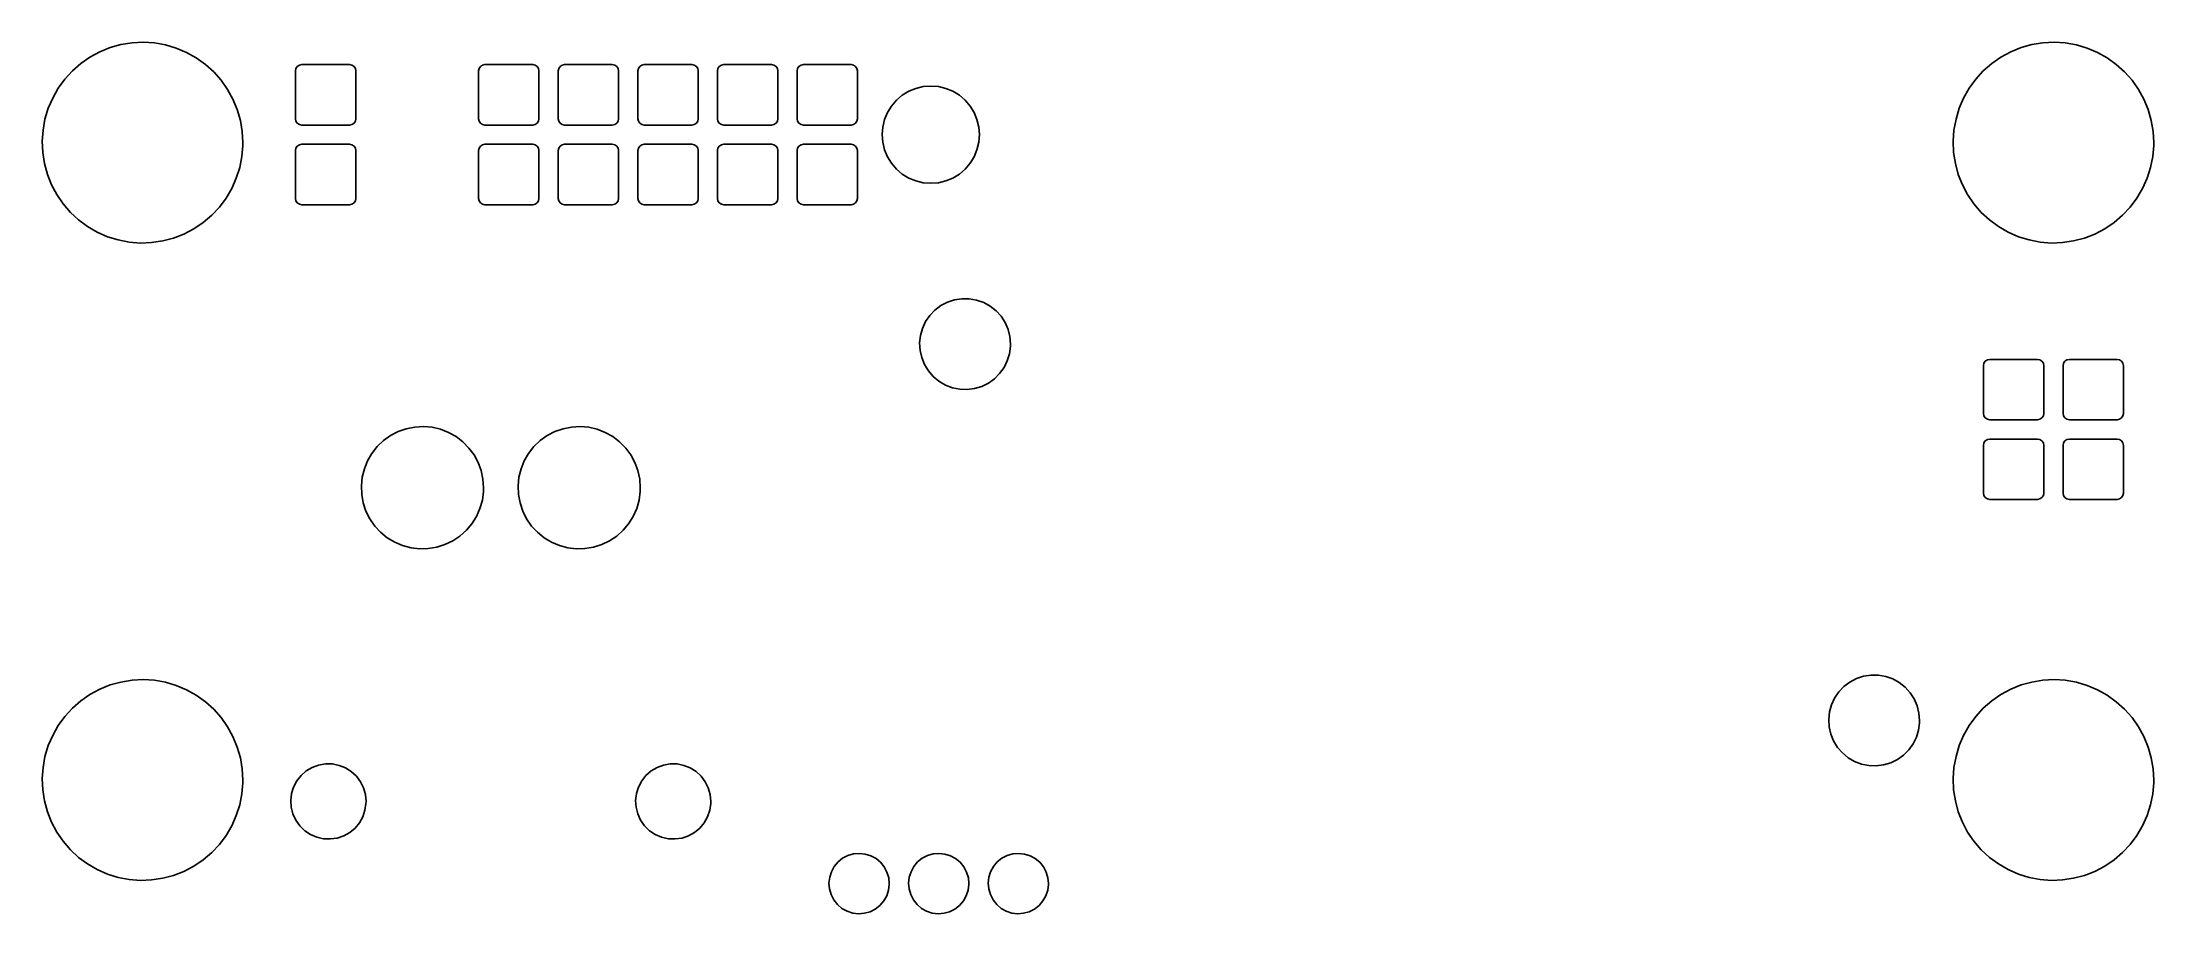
# Model space of a CAD drawing. Extents: x -0.13 to 2.53, y -0.97 to 0.13.
import ezdxf

# ---------------------------------------------------------------- set-up
doc = ezdxf.new("R2010")
doc.units = 0
doc.header["$MEASUREMENT"] = 0
doc.layers.add('BLACK', color=7, linetype='CONTINUOUS')

msp = doc.modelspace()

# ---------------------------------------------------------------- linework, layer by layer
at = {"layer": 'BLACK', "linetype": 'CONTINUOUS'}
for p, q in [((-0.0776, 0.0993), (-0.066, 0.1073)), ((-0.066, 0.1073), (-0.0536, 0.114)), ((-0.0536, 0.114), (-0.0406, 0.1193)), ((-0.0406, 0.1193), (-0.0271, 0.123)), ((-0.0271, 0.123), (-0.0132, 0.1253)), ((-0.0132, 0.1253), (0.0009, 0.126)), ((0.0009, 0.126), (0.0149, 0.1251)), ((0.0149, 0.1251), (0.0288, 0.1227)), ((0.0288, 0.1227), (0.0423, 0.1187)), ((0.0423, 0.1187), (0.0552, 0.1132)), ((0.0552, 0.1132), (0.0675, 0.1064)), ((0.0675, 0.1064), (0.0789, 0.0982)), ((2.3224, 0.0993), (2.334, 0.1073)), ((2.334, 0.1073), (2.3464, 0.114)), ((2.3464, 0.114), (2.3594, 0.1193)), ((2.3594, 0.1193), (2.3729, 0.123)), ((2.3729, 0.123), (2.3868, 0.1253)), ((2.3868, 0.1253), (2.4009, 0.126)), ((2.4009, 0.126), (2.4149, 0.1251)), ((2.4149, 0.1251), (2.4288, 0.1227)), ((2.4288, 0.1227), (2.4423, 0.1187)), ((2.4423, 0.1187), (2.4552, 0.1132)), ((2.4552, 0.1132), (2.4675, 0.1064)), ((2.4675, 0.1064), (2.4789, 0.0982)), ((-0.1059, 0.0682), (-0.0976, 0.0796)), ((-0.0976, 0.0796), (-0.0881, 0.09)), ((-0.0881, 0.09), (-0.0776, 0.0993)), ((0.0789, 0.0982), (0.0894, 0.0888)), ((0.0894, 0.0888), (0.0987, 0.0783)), ((0.1921, 0.09), (0.1927, 0.093)), ((0.1921, 0.03), (0.1921, 0.09)), ((0.1927, 0.093), (0.1944, 0.0956)), ((0.1944, 0.0956), (0.197, 0.0973)), ((0.197, 0.0973), (0.2, 0.0979)), ((0.2, 0.0979), (0.26, 0.0979)), ((0.26, 0.0979), (0.263, 0.0973)), ((0.263, 0.0973), (0.2656, 0.0956)), ((0.2656, 0.0956), (0.2673, 0.093)), ((0.2673, 0.093), (0.2679, 0.09)), ((0.2679, 0.09), (0.2679, 0.03)), ((0.4221, 0.09), (0.4227, 0.093)), ((0.4221, 0.03), (0.4221, 0.09)), ((0.4227, 0.093), (0.4244, 0.0956)), ((0.4244, 0.0956), (0.427, 0.0973)), ((0.427, 0.0973), (0.43, 0.0979)), ((0.43, 0.0979), (0.49, 0.0979)), ((0.49, 0.0979), (0.493, 0.0973)), ((0.493, 0.0973), (0.4956, 0.0956)), ((0.4956, 0.0956), (0.4973, 0.093)), ((0.4973, 0.093), (0.4979, 0.09)), ((0.4979, 0.09), (0.4979, 0.03)), ((0.5221, 0.09), (0.5227, 0.093)), ((0.5221, 0.03), (0.5221, 0.09)), ((0.5227, 0.093), (0.5244, 0.0956)), ((0.5244, 0.0956), (0.527, 0.0973)), ((0.527, 0.0973), (0.53, 0.0979)), ((0.53, 0.0979), (0.59, 0.0979)), ((0.59, 0.0979), (0.593, 0.0973)), ((0.593, 0.0973), (0.5956, 0.0956)), ((0.5956, 0.0956), (0.5973, 0.093)), ((0.5973, 0.093), (0.5979, 0.09)), ((0.5979, 0.09), (0.5979, 0.03)), ((0.6221, 0.09), (0.6227, 0.093)), ((0.6221, 0.03), (0.6221, 0.09)), ((0.6227, 0.093), (0.6244, 0.0956)), ((0.6244, 0.0956), (0.627, 0.0973)), ((0.627, 0.0973), (0.63, 0.0979)), ((0.63, 0.0979), (0.69, 0.0979)), ((0.69, 0.0979), (0.693, 0.0973)), ((0.693, 0.0973), (0.6956, 0.0956)), ((0.6956, 0.0956), (0.6973, 0.093)), ((0.6973, 0.093), (0.6979, 0.09)), ((0.6979, 0.09), (0.6979, 0.03)), ((0.7221, 0.09), (0.7227, 0.093)), ((0.7221, 0.03), (0.7221, 0.09)), ((0.7227, 0.093), (0.7244, 0.0956)), ((0.7244, 0.0956), (0.727, 0.0973)), ((0.727, 0.0973), (0.73, 0.0979)), ((0.73, 0.0979), (0.79, 0.0979)), ((0.79, 0.0979), (0.793, 0.0973)), ((0.793, 0.0973), (0.7956, 0.0956)), ((0.7956, 0.0956), (0.7973, 0.093)), ((0.7973, 0.093), (0.7979, 0.09)), ((0.7979, 0.09), (0.7979, 0.03)), ((0.8221, 0.09), (0.8227, 0.093)), ((0.8221, 0.03), (0.8221, 0.09)), ((0.8227, 0.093), (0.8244, 0.0956)), ((0.8244, 0.0956), (0.827, 0.0973)), ((0.827, 0.0973), (0.83, 0.0979)), ((0.83, 0.0979), (0.89, 0.0979)), ((0.89, 0.0979), (0.893, 0.0973)), ((0.893, 0.0973), (0.8956, 0.0956)), ((0.8956, 0.0956), (0.8973, 0.093)), ((0.8973, 0.093), (0.8979, 0.09)), ((0.8979, 0.09), (0.8979, 0.03)), ((2.2941, 0.0682), (2.3024, 0.0796)), ((2.3024, 0.0796), (2.3119, 0.09)), ((2.3119, 0.09), (2.3224, 0.0993)), ((2.4789, 0.0982), (2.4894, 0.0888)), ((2.4894, 0.0888), (2.4987, 0.0783)), ((-0.1184, 0.0431), (-0.1128, 0.056)), ((-0.1128, 0.056), (-0.1059, 0.0682)), ((0.0987, 0.0783), (0.1068, 0.0668)), ((0.1068, 0.0668), (0.1136, 0.0544)), ((0.1136, 0.0544), (0.119, 0.0414)), ((0.9406, 0.0459), (0.9468, 0.0532)), ((0.9468, 0.0532), (0.9541, 0.0594)), ((0.9541, 0.0594), (0.9623, 0.0644)), ((0.9623, 0.0644), (0.9711, 0.068)), ((0.9711, 0.068), (0.9805, 0.0703)), ((0.9805, 0.0703), (0.99, 0.071)), ((0.99, 0.071), (0.9995, 0.0703)), ((0.9995, 0.0703), (1.0089, 0.068)), ((1.0089, 0.068), (1.0177, 0.0644)), ((1.0177, 0.0644), (1.0259, 0.0594)), ((1.0259, 0.0594), (1.0332, 0.0532)), ((1.0332, 0.0532), (1.0394, 0.0459)), ((2.2816, 0.0431), (2.2872, 0.056)), ((2.2872, 0.056), (2.2941, 0.0682)), ((2.4987, 0.0783), (2.5068, 0.0668)), ((2.5068, 0.0668), (2.5136, 0.0544)), ((2.5136, 0.0544), (2.519, 0.0414)), ((-0.125, 0.0158), (-0.1225, 0.0296)), ((-0.1225, 0.0296), (-0.1184, 0.0431)), ((0.119, 0.0414), (0.1229, 0.0279)), ((0.1229, 0.0279), (0.1252, 0.014)), ((0.1927, 0.027), (0.1921, 0.03)), ((0.1944, 0.0244), (0.1927, 0.027)), ((0.2673, 0.027), (0.2656, 0.0244)), ((0.2679, 0.03), (0.2673, 0.027)), ((0.4227, 0.027), (0.4221, 0.03)), ((0.4244, 0.0244), (0.4227, 0.027)), ((0.4973, 0.027), (0.4956, 0.0244)), ((0.4979, 0.03), (0.4973, 0.027)), ((0.5227, 0.027), (0.5221, 0.03)), ((0.5244, 0.0244), (0.5227, 0.027)), ((0.5973, 0.027), (0.5956, 0.0244)), ((0.5979, 0.03), (0.5973, 0.027)), ((0.6227, 0.027), (0.6221, 0.03)), ((0.6244, 0.0244), (0.6227, 0.027)), ((0.6973, 0.027), (0.6956, 0.0244)), ((0.6979, 0.03), (0.6973, 0.027)), ((0.7227, 0.027), (0.7221, 0.03)), ((0.7244, 0.0244), (0.7227, 0.027)), ((0.7973, 0.027), (0.7956, 0.0244)), ((0.7979, 0.03), (0.7973, 0.027)), ((0.8227, 0.027), (0.8221, 0.03)), ((0.8244, 0.0244), (0.8227, 0.027)), ((0.8973, 0.027), (0.8956, 0.0244)), ((0.8979, 0.03), (0.8973, 0.027)), ((0.9297, 0.0195), (0.932, 0.0289)), ((0.932, 0.0289), (0.9356, 0.0377)), ((0.9356, 0.0377), (0.9406, 0.0459)), ((1.0394, 0.0459), (1.0444, 0.0377)), ((1.0444, 0.0377), (1.048, 0.0289)), ((1.048, 0.0289), (1.0503, 0.0195)), ((2.275, 0.0158), (2.2776, 0.0296)), ((2.2776, 0.0296), (2.2816, 0.0431)), ((2.519, 0.0414), (2.5229, 0.0279)), ((2.5229, 0.0279), (2.5252, 0.014)), ((-0.126, 0.0018), (-0.125, 0.0158)), ((-0.1254, -0.0123), (-0.126, 0.0018)), ((0.1252, 0.014), (0.126, 0)), ((0.126, 0), (0.1259, -0.0035)), ((0.197, 0.0227), (0.1944, 0.0244)), ((0.2, 0.0221), (0.197, 0.0227)), ((0.26, 0.0221), (0.2, 0.0221)), ((0.263, 0.0227), (0.26, 0.0221)), ((0.2656, 0.0244), (0.263, 0.0227)), ((0.427, 0.0227), (0.4244, 0.0244)), ((0.43, 0.0221), (0.427, 0.0227)), ((0.49, 0.0221), (0.43, 0.0221)), ((0.493, 0.0227), (0.49, 0.0221)), ((0.4956, 0.0244), (0.493, 0.0227)), ((0.527, 0.0227), (0.5244, 0.0244)), ((0.53, 0.0221), (0.527, 0.0227)), ((0.59, 0.0221), (0.53, 0.0221)), ((0.593, 0.0227), (0.59, 0.0221)), ((0.5956, 0.0244), (0.593, 0.0227)), ((0.627, 0.0227), (0.6244, 0.0244)), ((0.63, 0.0221), (0.627, 0.0227)), ((0.69, 0.0221), (0.63, 0.0221)), ((0.693, 0.0227), (0.69, 0.0221)), ((0.6956, 0.0244), (0.693, 0.0227)), ((0.727, 0.0227), (0.7244, 0.0244)), ((0.73, 0.0221), (0.727, 0.0227)), ((0.79, 0.0221), (0.73, 0.0221)), ((0.793, 0.0227), (0.79, 0.0221)), ((0.7956, 0.0244), (0.793, 0.0227)), ((0.827, 0.0227), (0.8244, 0.0244)), ((0.83, 0.0221), (0.827, 0.0227)), ((0.89, 0.0221), (0.83, 0.0221)), ((0.893, 0.0227), (0.89, 0.0221)), ((0.8956, 0.0244), (0.893, 0.0227)), ((0.929, 0.01), (0.9297, 0.0195)), ((0.9297, 0.0005), (0.929, 0.01)), ((0.932, -0.0089), (0.9297, 0.0005)), ((1.0503, 0.0005), (1.048, -0.0089)), ((1.0503, 0.0195), (1.051, 0.01)), ((1.051, 0.01), (1.0503, 0.0005)), ((2.274, 0.0018), (2.275, 0.0158)), ((2.2746, -0.0123), (2.274, 0.0018)), ((2.5252, 0.014), (2.526, 0)), ((2.526, 0), (2.5259, -0.0035)), ((-0.1232, -0.0262), (-0.1254, -0.0123)), ((-0.1195, -0.0398), (-0.1232, -0.0262)), ((0.1248, -0.0175), (0.122, -0.0313)), ((0.1259, -0.0035), (0.1248, -0.0175)), ((0.1921, -0.01), (0.1927, -0.007)), ((0.1921, -0.07), (0.1921, -0.01)), ((0.1927, -0.007), (0.1944, -0.0044)), ((0.1944, -0.0044), (0.197, -0.0027)), ((0.197, -0.0027), (0.2, -0.0021)), ((0.2, -0.0021), (0.26, -0.0021)), ((0.26, -0.0021), (0.263, -0.0027)), ((0.263, -0.0027), (0.2656, -0.0044)), ((0.2656, -0.0044), (0.2673, -0.007)), ((0.2673, -0.007), (0.2679, -0.01)), ((0.2679, -0.01), (0.2679, -0.07)), ((0.4221, -0.01), (0.4227, -0.007)), ((0.4221, -0.07), (0.4221, -0.01)), ((0.4227, -0.007), (0.4244, -0.0044)), ((0.4244, -0.0044), (0.427, -0.0027)), ((0.427, -0.0027), (0.43, -0.0021)), ((0.43, -0.0021), (0.49, -0.0021)), ((0.49, -0.0021), (0.493, -0.0027)), ((0.493, -0.0027), (0.4956, -0.0044)), ((0.4956, -0.0044), (0.4973, -0.007)), ((0.4973, -0.007), (0.4979, -0.01)), ((0.4979, -0.01), (0.4979, -0.07)), ((0.5221, -0.01), (0.5227, -0.007)), ((0.5221, -0.07), (0.5221, -0.01)), ((0.5227, -0.007), (0.5244, -0.0044)), ((0.5244, -0.0044), (0.527, -0.0027)), ((0.527, -0.0027), (0.53, -0.0021)), ((0.53, -0.0021), (0.59, -0.0021)), ((0.59, -0.0021), (0.593, -0.0027)), ((0.593, -0.0027), (0.5956, -0.0044)), ((0.5956, -0.0044), (0.5973, -0.007)), ((0.5973, -0.007), (0.5979, -0.01)), ((0.5979, -0.01), (0.5979, -0.07)), ((0.6221, -0.01), (0.6227, -0.007)), ((0.6221, -0.07), (0.6221, -0.01)), ((0.6227, -0.007), (0.6244, -0.0044)), ((0.6244, -0.0044), (0.627, -0.0027)), ((0.627, -0.0027), (0.63, -0.0021)), ((0.63, -0.0021), (0.69, -0.0021)), ((0.69, -0.0021), (0.693, -0.0027)), ((0.693, -0.0027), (0.6956, -0.0044)), ((0.6956, -0.0044), (0.6973, -0.007)), ((0.6973, -0.007), (0.6979, -0.01)), ((0.6979, -0.01), (0.6979, -0.07)), ((0.7221, -0.01), (0.7227, -0.007)), ((0.7221, -0.07), (0.7221, -0.01)), ((0.7227, -0.007), (0.7244, -0.0044)), ((0.7244, -0.0044), (0.727, -0.0027)), ((0.727, -0.0027), (0.73, -0.0021)), ((0.73, -0.0021), (0.79, -0.0021)), ((0.79, -0.0021), (0.793, -0.0027)), ((0.793, -0.0027), (0.7956, -0.0044)), ((0.7956, -0.0044), (0.7973, -0.007)), ((0.7973, -0.007), (0.7979, -0.01)), ((0.7979, -0.01), (0.7979, -0.07)), ((0.8221, -0.01), (0.8227, -0.007)), ((0.8221, -0.07), (0.8221, -0.01)), ((0.8227, -0.007), (0.8244, -0.0044)), ((0.8244, -0.0044), (0.827, -0.0027)), ((0.827, -0.0027), (0.83, -0.0021)), ((0.83, -0.0021), (0.89, -0.0021)), ((0.89, -0.0021), (0.893, -0.0027)), ((0.893, -0.0027), (0.8956, -0.0044)), ((0.8956, -0.0044), (0.8973, -0.007)), ((0.8973, -0.007), (0.8979, -0.01)), ((0.8979, -0.01), (0.8979, -0.07)), ((0.9356, -0.0177), (0.932, -0.0089)), ((0.9406, -0.0259), (0.9356, -0.0177)), ((0.9468, -0.0332), (0.9406, -0.0259)), ((1.0394, -0.0259), (1.0332, -0.0332)), ((1.0444, -0.0177), (1.0394, -0.0259)), ((1.048, -0.0089), (1.0444, -0.0177)), ((2.2768, -0.0262), (2.2746, -0.0123)), ((2.2805, -0.0398), (2.2768, -0.0262)), ((2.5248, -0.0175), (2.522, -0.0313)), ((2.5259, -0.0035), (2.5248, -0.0175)), ((-0.1144, -0.0528), (-0.1195, -0.0398)), ((-0.1078, -0.0653), (-0.1144, -0.0528)), ((0.1178, -0.0447), (0.1121, -0.0576)), ((0.122, -0.0313), (0.1178, -0.0447)), ((0.9541, -0.0394), (0.9468, -0.0332)), ((0.9623, -0.0444), (0.9541, -0.0394)), ((0.9711, -0.048), (0.9623, -0.0444)), ((0.9805, -0.0503), (0.9711, -0.048)), ((0.99, -0.051), (0.9805, -0.0503)), ((0.9995, -0.0503), (0.99, -0.051)), ((1.0089, -0.048), (0.9995, -0.0503)), ((1.0177, -0.0444), (1.0089, -0.048)), ((1.0259, -0.0394), (1.0177, -0.0444)), ((1.0332, -0.0332), (1.0259, -0.0394)), ((2.2856, -0.0528), (2.2805, -0.0398)), ((2.2922, -0.0653), (2.2856, -0.0528)), ((2.5178, -0.0447), (2.512, -0.0576)), ((2.522, -0.0313), (2.5178, -0.0447)), ((-0.0998, -0.0769), (-0.1078, -0.0653)), ((-0.0906, -0.0875), (-0.0998, -0.0769)), ((0.1049, -0.0697), (0.0965, -0.081)), ((0.1121, -0.0576), (0.1049, -0.0697)), ((0.1927, -0.073), (0.1921, -0.07)), ((0.1944, -0.0756), (0.1927, -0.073)), ((0.197, -0.0773), (0.1944, -0.0756)), ((0.2, -0.0779), (0.197, -0.0773)), ((0.26, -0.0779), (0.2, -0.0779)), ((0.263, -0.0773), (0.26, -0.0779)), ((0.2656, -0.0756), (0.263, -0.0773)), ((0.2673, -0.073), (0.2656, -0.0756)), ((0.2679, -0.07), (0.2673, -0.073)), ((0.4227, -0.073), (0.4221, -0.07)), ((0.4244, -0.0756), (0.4227, -0.073)), ((0.427, -0.0773), (0.4244, -0.0756)), ((0.43, -0.0779), (0.427, -0.0773)), ((0.49, -0.0779), (0.43, -0.0779)), ((0.493, -0.0773), (0.49, -0.0779)), ((0.4956, -0.0756), (0.493, -0.0773)), ((0.4973, -0.073), (0.4956, -0.0756)), ((0.4979, -0.07), (0.4973, -0.073)), ((0.5227, -0.073), (0.5221, -0.07)), ((0.5244, -0.0756), (0.5227, -0.073)), ((0.527, -0.0773), (0.5244, -0.0756)), ((0.53, -0.0779), (0.527, -0.0773)), ((0.59, -0.0779), (0.53, -0.0779)), ((0.593, -0.0773), (0.59, -0.0779)), ((0.5956, -0.0756), (0.593, -0.0773)), ((0.5973, -0.073), (0.5956, -0.0756)), ((0.5979, -0.07), (0.5973, -0.073)), ((0.6227, -0.073), (0.6221, -0.07)), ((0.6244, -0.0756), (0.6227, -0.073)), ((0.627, -0.0773), (0.6244, -0.0756)), ((0.63, -0.0779), (0.627, -0.0773)), ((0.69, -0.0779), (0.63, -0.0779)), ((0.693, -0.0773), (0.69, -0.0779)), ((0.6956, -0.0756), (0.693, -0.0773)), ((0.6973, -0.073), (0.6956, -0.0756)), ((0.6979, -0.07), (0.6973, -0.073)), ((0.7227, -0.073), (0.7221, -0.07)), ((0.7244, -0.0756), (0.7227, -0.073)), ((0.727, -0.0773), (0.7244, -0.0756)), ((0.73, -0.0779), (0.727, -0.0773)), ((0.79, -0.0779), (0.73, -0.0779)), ((0.793, -0.0773), (0.79, -0.0779)), ((0.7956, -0.0756), (0.793, -0.0773)), ((0.7973, -0.073), (0.7956, -0.0756)), ((0.7979, -0.07), (0.7973, -0.073)), ((0.8227, -0.073), (0.8221, -0.07)), ((0.8244, -0.0756), (0.8227, -0.073)), ((0.827, -0.0773), (0.8244, -0.0756)), ((0.83, -0.0779), (0.827, -0.0773)), ((0.89, -0.0779), (0.83, -0.0779)), ((0.893, -0.0773), (0.89, -0.0779)), ((0.8956, -0.0756), (0.893, -0.0773)), ((0.8973, -0.073), (0.8956, -0.0756)), ((0.8979, -0.07), (0.8973, -0.073)), ((2.3002, -0.0769), (2.2922, -0.0653)), ((2.3094, -0.0875), (2.3002, -0.0769)), ((2.5049, -0.0697), (2.4965, -0.081)), ((2.512, -0.0576), (2.5049, -0.0697)), ((-0.0803, -0.0971), (-0.0906, -0.0875)), ((-0.069, -0.1054), (-0.0803, -0.0971)), ((-0.0568, -0.1125), (-0.069, -0.1054)), ((0.0762, -0.1003), (0.0645, -0.1082)), ((0.0869, -0.0912), (0.0762, -0.1003)), ((0.0965, -0.081), (0.0869, -0.0912)), ((2.3197, -0.0971), (2.3094, -0.0875)), ((2.331, -0.1054), (2.3197, -0.0971)), ((2.3432, -0.1125), (2.331, -0.1054)), ((2.4762, -0.1003), (2.4645, -0.1082)), ((2.4869, -0.0912), (2.4762, -0.1003)), ((2.4965, -0.081), (2.4869, -0.0912)), ((-0.0439, -0.1181), (-0.0568, -0.1125)), ((-0.0305, -0.1222), (-0.0439, -0.1181)), ((-0.0167, -0.1249), (-0.0305, -0.1222)), ((-0.0026, -0.126), (-0.0167, -0.1249)), ((0.0114, -0.1255), (-0.0026, -0.126)), ((0.0253, -0.1234), (0.0114, -0.1255)), ((0.0389, -0.1198), (0.0253, -0.1234)), ((0.052, -0.1147), (0.0389, -0.1198)), ((0.0645, -0.1082), (0.052, -0.1147)), ((2.3561, -0.1181), (2.3432, -0.1125)), ((2.3695, -0.1222), (2.3561, -0.1181)), ((2.3833, -0.1249), (2.3695, -0.1222)), ((2.3974, -0.126), (2.3833, -0.1249)), ((2.4114, -0.1255), (2.3974, -0.126)), ((2.4253, -0.1234), (2.4114, -0.1255)), ((2.4389, -0.1198), (2.4253, -0.1234)), ((2.452, -0.1147), (2.4389, -0.1198)), ((2.4645, -0.1082), (2.452, -0.1147)), ((0.9887, -0.2169), (0.9952, -0.2101)), ((0.9952, -0.2101), (1.0027, -0.2045)), ((1.0027, -0.2045), (1.011, -0.2002)), ((1.011, -0.2002), (1.0198, -0.1973)), ((1.0198, -0.1973), (1.0291, -0.1959)), ((1.0291, -0.1959), (1.0384, -0.196)), ((1.0384, -0.196), (1.0476, -0.1976)), ((1.0476, -0.1976), (1.0565, -0.2008)), ((1.0565, -0.2008), (1.0647, -0.2053)), ((1.0647, -0.2053), (1.072, -0.2111)), ((1.072, -0.2111), (1.0783, -0.218)), ((0.977, -0.2421), (0.9795, -0.2331)), ((0.9795, -0.2331), (0.9834, -0.2246)), ((0.9834, -0.2246), (0.9887, -0.2169)), ((1.0783, -0.218), (1.0834, -0.2259)), ((1.0834, -0.2259), (1.0871, -0.2344)), ((1.0871, -0.2344), (1.0894, -0.2435)), ((0.976, -0.2514), (0.977, -0.2421)), ((0.9765, -0.2608), (0.976, -0.2514)), ((0.9786, -0.2699), (0.9765, -0.2608)), ((1.0889, -0.2649), (1.0861, -0.2738)), ((1.0901, -0.2556), (1.0889, -0.2649)), ((1.0894, -0.2435), (1.0902, -0.2528)), ((1.0902, -0.2528), (1.0901, -0.2556)), ((0.9821, -0.2786), (0.9786, -0.2699)), ((0.987, -0.2866), (0.9821, -0.2786)), ((0.9931, -0.2936), (0.987, -0.2866)), ((1.0765, -0.2898), (1.0699, -0.2964)), ((1.082, -0.2822), (1.0765, -0.2898)), ((1.0861, -0.2738), (1.082, -0.2822)), ((2.3121, -0.28), (2.3127, -0.277)), ((2.3121, -0.34), (2.3121, -0.28)), ((2.3127, -0.277), (2.3144, -0.2744)), ((2.3144, -0.2744), (2.317, -0.2727)), ((2.317, -0.2727), (2.32, -0.2721)), ((2.32, -0.2721), (2.38, -0.2721)), ((2.38, -0.2721), (2.383, -0.2727)), ((2.383, -0.2727), (2.3856, -0.2744)), ((2.3856, -0.2744), (2.3873, -0.277)), ((2.3873, -0.277), (2.3879, -0.28)), ((2.3879, -0.28), (2.3879, -0.34)), ((2.4121, -0.28), (2.4127, -0.277)), ((2.4121, -0.34), (2.4121, -0.28)), ((2.4127, -0.277), (2.4144, -0.2744)), ((2.4144, -0.2744), (2.417, -0.2727)), ((2.417, -0.2727), (2.42, -0.2721)), ((2.42, -0.2721), (2.48, -0.2721)), ((2.48, -0.2721), (2.483, -0.2727)), ((2.483, -0.2727), (2.4856, -0.2744)), ((2.4856, -0.2744), (2.4873, -0.277)), ((2.4873, -0.277), (2.4879, -0.28)), ((2.4879, -0.28), (2.4879, -0.34)), ((1.0003, -0.2996), (0.9931, -0.2936)), ((1.0084, -0.3043), (1.0003, -0.2996)), ((1.0171, -0.3077), (1.0084, -0.3043)), ((1.0263, -0.3095), (1.0171, -0.3077)), ((1.0357, -0.3099), (1.0263, -0.3095)), ((1.0449, -0.3087), (1.0357, -0.3099)), ((1.0539, -0.306), (1.0449, -0.3087)), ((1.0623, -0.3019), (1.0539, -0.306)), ((1.0699, -0.2964), (1.0623, -0.3019)), ((2.3127, -0.343), (2.3121, -0.34)), ((2.3144, -0.3456), (2.3127, -0.343)), ((2.3873, -0.343), (2.3856, -0.3456)), ((2.3879, -0.34), (2.3873, -0.343)), ((2.4127, -0.343), (2.4121, -0.34)), ((2.4144, -0.3456), (2.4127, -0.343)), ((2.4873, -0.343), (2.4856, -0.3456)), ((2.4879, -0.34), (2.4873, -0.343)), ((0.3026, -0.374), (0.3115, -0.3677)), ((0.3115, -0.3677), (0.3211, -0.3627)), ((0.3211, -0.3627), (0.3313, -0.3591)), ((0.3313, -0.3591), (0.342, -0.357)), ((0.342, -0.357), (0.3528, -0.3564)), ((0.3528, -0.3564), (0.3636, -0.3573)), ((0.3636, -0.3573), (0.3741, -0.3598)), ((0.3741, -0.3598), (0.3843, -0.3637)), ((0.3843, -0.3637), (0.3937, -0.369)), ((0.3937, -0.369), (0.4023, -0.3756)), ((0.4995, -0.374), (0.5083, -0.3677)), ((0.5083, -0.3677), (0.5179, -0.3627)), ((0.5179, -0.3627), (0.5282, -0.3591)), ((0.5282, -0.3591), (0.5388, -0.357)), ((0.5388, -0.357), (0.5496, -0.3564)), ((0.5496, -0.3564), (0.5604, -0.3573)), ((0.5604, -0.3573), (0.571, -0.3598)), ((0.571, -0.3598), (0.5811, -0.3637)), ((0.5811, -0.3637), (0.5906, -0.369)), ((0.5906, -0.369), (0.5992, -0.3756)), ((2.317, -0.3473), (2.3144, -0.3456)), ((2.32, -0.3479), (2.317, -0.3473)), ((2.38, -0.3479), (2.32, -0.3479)), ((2.383, -0.3473), (2.38, -0.3479)), ((2.3856, -0.3456), (2.383, -0.3473)), ((2.417, -0.3473), (2.4144, -0.3456)), ((2.42, -0.3479), (2.417, -0.3473)), ((2.48, -0.3479), (2.42, -0.3479)), ((2.483, -0.3473), (2.48, -0.3479)), ((2.4856, -0.3456), (2.483, -0.3473)), ((0.2826, -0.3994), (0.2881, -0.39)), ((0.2881, -0.39), (0.2948, -0.3815)), ((0.2948, -0.3815), (0.3026, -0.374)), ((0.4023, -0.3756), (0.41, -0.3833)), ((0.41, -0.3833), (0.4164, -0.392)), ((0.4164, -0.392), (0.4215, -0.4016)), ((0.4795, -0.3994), (0.4849, -0.39)), ((0.4849, -0.39), (0.4916, -0.3815)), ((0.4916, -0.3815), (0.4995, -0.374)), ((0.5992, -0.3756), (0.6068, -0.3833)), ((0.6068, -0.3833), (0.6132, -0.392)), ((0.6132, -0.392), (0.6184, -0.4016)), ((2.3121, -0.38), (2.3127, -0.377)), ((2.3121, -0.44), (2.3121, -0.38)), ((2.3127, -0.377), (2.3144, -0.3744)), ((2.3144, -0.3744), (2.317, -0.3727)), ((2.317, -0.3727), (2.32, -0.3721)), ((2.32, -0.3721), (2.38, -0.3721)), ((2.38, -0.3721), (2.383, -0.3727)), ((2.383, -0.3727), (2.3856, -0.3744)), ((2.3856, -0.3744), (2.3873, -0.377)), ((2.3873, -0.377), (2.3879, -0.38)), ((2.3879, -0.38), (2.3879, -0.44)), ((2.4121, -0.38), (2.4127, -0.377)), ((2.4121, -0.44), (2.4121, -0.38)), ((2.4127, -0.377), (2.4144, -0.3744)), ((2.4144, -0.3744), (2.417, -0.3727)), ((2.417, -0.3727), (2.42, -0.3721)), ((2.42, -0.3721), (2.48, -0.3721)), ((2.48, -0.3721), (2.483, -0.3727)), ((2.483, -0.3727), (2.4856, -0.3744)), ((2.4856, -0.3744), (2.4873, -0.377)), ((2.4873, -0.377), (2.4879, -0.38)), ((2.4879, -0.38), (2.4879, -0.44)), ((0.2748, -0.4307), (0.2759, -0.4199)), ((0.2759, -0.4199), (0.2786, -0.4094)), ((0.2786, -0.4094), (0.2826, -0.3994)), ((0.4215, -0.4016), (0.4253, -0.4117)), ((0.4253, -0.4117), (0.4276, -0.4223)), ((0.4276, -0.4223), (0.4283, -0.4331)), ((0.4717, -0.4307), (0.4728, -0.4199)), ((0.4728, -0.4199), (0.4754, -0.4094)), ((0.4754, -0.4094), (0.4795, -0.3994)), ((0.6184, -0.4016), (0.6221, -0.4117)), ((0.6221, -0.4117), (0.6244, -0.4223)), ((0.6244, -0.4223), (0.6252, -0.4331)), ((0.2753, -0.4416), (0.2748, -0.4307)), ((0.2772, -0.4522), (0.2753, -0.4416)), ((0.4268, -0.4487), (0.4238, -0.4592)), ((0.4282, -0.438), (0.4268, -0.4487)), ((0.4283, -0.4331), (0.4282, -0.438)), ((0.4721, -0.4416), (0.4717, -0.4307)), ((0.4741, -0.4522), (0.4721, -0.4416)), ((0.6236, -0.4487), (0.6207, -0.4592)), ((0.625, -0.438), (0.6236, -0.4487)), ((0.6252, -0.4331), (0.625, -0.438)), ((2.3127, -0.443), (2.3121, -0.44)), ((2.3144, -0.4456), (2.3127, -0.443)), ((2.317, -0.4473), (2.3144, -0.4456)), ((2.32, -0.4479), (2.317, -0.4473)), ((2.38, -0.4479), (2.32, -0.4479)), ((2.383, -0.4473), (2.38, -0.4479)), ((2.3856, -0.4456), (2.383, -0.4473)), ((2.3873, -0.443), (2.3856, -0.4456)), ((2.3879, -0.44), (2.3873, -0.443)), ((2.4127, -0.443), (2.4121, -0.44)), ((2.4144, -0.4456), (2.4127, -0.443)), ((2.417, -0.4473), (2.4144, -0.4456)), ((2.42, -0.4479), (2.417, -0.4473)), ((2.48, -0.4479), (2.42, -0.4479)), ((2.483, -0.4473), (2.48, -0.4479)), ((2.4856, -0.4456), (2.483, -0.4473)), ((2.4873, -0.443), (2.4856, -0.4456)), ((2.4879, -0.44), (2.4873, -0.443)), ((0.2806, -0.4625), (0.2772, -0.4522)), ((0.2855, -0.4722), (0.2806, -0.4625)), ((0.2917, -0.4812), (0.2855, -0.4722)), ((0.4194, -0.4691), (0.4137, -0.4783)), ((0.4238, -0.4592), (0.4194, -0.4691)), ((0.4775, -0.4625), (0.4741, -0.4522)), ((0.4823, -0.4722), (0.4775, -0.4625)), ((0.4885, -0.4812), (0.4823, -0.4722)), ((0.6163, -0.4691), (0.6105, -0.4783)), ((0.6207, -0.4592), (0.6163, -0.4691)), ((0.299, -0.4891), (0.2917, -0.4812)), ((0.3074, -0.496), (0.299, -0.4891)), ((0.3167, -0.5016), (0.3074, -0.496)), ((0.3267, -0.5058), (0.3167, -0.5016)), ((0.3896, -0.4998), (0.3798, -0.5045)), ((0.3986, -0.4938), (0.3896, -0.4998)), ((0.4067, -0.4866), (0.3986, -0.4938)), ((0.4137, -0.4783), (0.4067, -0.4866)), ((0.4959, -0.4891), (0.4885, -0.4812)), ((0.5043, -0.496), (0.4959, -0.4891)), ((0.5136, -0.5016), (0.5043, -0.496)), ((0.5236, -0.5058), (0.5136, -0.5016)), ((0.5865, -0.4998), (0.5767, -0.5045)), ((0.5955, -0.4938), (0.5865, -0.4998)), ((0.6036, -0.4866), (0.5955, -0.4938)), ((0.6105, -0.4783), (0.6036, -0.4866)), ((0.3372, -0.5086), (0.3267, -0.5058)), ((0.348, -0.5098), (0.3372, -0.5086)), ((0.3588, -0.5096), (0.348, -0.5098)), ((0.3695, -0.5078), (0.3588, -0.5096)), ((0.3798, -0.5045), (0.3695, -0.5078)), ((0.534, -0.5086), (0.5236, -0.5058)), ((0.5448, -0.5098), (0.534, -0.5086)), ((0.5556, -0.5096), (0.5448, -0.5098)), ((0.5663, -0.5078), (0.5556, -0.5096)), ((0.5767, -0.5045), (0.5663, -0.5078)), ((-0.066, -0.6927), (-0.0536, -0.686)), ((-0.0536, -0.686), (-0.0406, -0.6807)), ((-0.0406, -0.6807), (-0.0271, -0.677)), ((-0.0271, -0.677), (-0.0132, -0.6747)), ((-0.0132, -0.6747), (0.0009, -0.674)), ((0.0009, -0.674), (0.0149, -0.6749)), ((0.0149, -0.6749), (0.0288, -0.6773)), ((0.0288, -0.6773), (0.0423, -0.6813)), ((0.0423, -0.6813), (0.0552, -0.6868)), ((0.0552, -0.6868), (0.0675, -0.6936)), ((2.1252, -0.6971), (2.1304, -0.6894)), ((2.1304, -0.6894), (2.1369, -0.6826)), ((2.1369, -0.6826), (2.1444, -0.677)), ((2.1444, -0.677), (2.1527, -0.6726)), ((2.1527, -0.6726), (2.1616, -0.6697)), ((2.1616, -0.6697), (2.1708, -0.6683)), ((2.1708, -0.6683), (2.1802, -0.6684)), ((2.1802, -0.6684), (2.1894, -0.6701)), ((2.1894, -0.6701), (2.1982, -0.6732)), ((2.1982, -0.6732), (2.2064, -0.6777)), ((2.2064, -0.6777), (2.2137, -0.6835)), ((2.2137, -0.6835), (2.22, -0.6904)), ((2.334, -0.6927), (2.3464, -0.686)), ((2.3464, -0.686), (2.3594, -0.6807)), ((2.3594, -0.6807), (2.3729, -0.677)), ((2.3729, -0.677), (2.3868, -0.6747)), ((2.3868, -0.6747), (2.4009, -0.674)), ((2.4009, -0.674), (2.4149, -0.6749)), ((2.4149, -0.6749), (2.4288, -0.6773)), ((2.4288, -0.6773), (2.4423, -0.6813)), ((2.4423, -0.6813), (2.4552, -0.6868)), ((2.4552, -0.6868), (2.4675, -0.6936)), ((-0.0976, -0.7204), (-0.0881, -0.71)), ((-0.0881, -0.71), (-0.0776, -0.7007)), ((-0.0776, -0.7007), (-0.066, -0.6927)), ((0.0675, -0.6936), (0.0789, -0.7018)), ((0.0789, -0.7018), (0.0894, -0.7112)), ((0.0894, -0.7112), (0.0987, -0.7217)), ((2.1177, -0.7239), (2.1187, -0.7146)), ((2.1187, -0.7146), (2.1212, -0.7056)), ((2.1212, -0.7056), (2.1252, -0.6971)), ((2.22, -0.6904), (2.2251, -0.6983)), ((2.2251, -0.6983), (2.2288, -0.7069)), ((2.2288, -0.7069), (2.2311, -0.716)), ((2.2311, -0.716), (2.2319, -0.7253)), ((2.3024, -0.7204), (2.3119, -0.71)), ((2.3119, -0.71), (2.3224, -0.7007)), ((2.3224, -0.7007), (2.334, -0.6927)), ((2.4675, -0.6936), (2.4789, -0.7018)), ((2.4789, -0.7018), (2.4894, -0.7112)), ((2.4894, -0.7112), (2.4987, -0.7217)), ((-0.1128, -0.744), (-0.1059, -0.7318)), ((-0.1059, -0.7318), (-0.0976, -0.7204)), ((0.0987, -0.7217), (0.1068, -0.7332)), ((0.1068, -0.7332), (0.1136, -0.7456)), ((2.1183, -0.7332), (2.1177, -0.7239)), ((2.1203, -0.7423), (2.1183, -0.7332)), ((2.1239, -0.751), (2.1203, -0.7423)), ((2.2306, -0.7373), (2.2279, -0.7463)), ((2.2318, -0.7281), (2.2306, -0.7373)), ((2.2319, -0.7253), (2.2318, -0.7281)), ((2.2872, -0.744), (2.2941, -0.7318)), ((2.2941, -0.7318), (2.3024, -0.7204)), ((2.4987, -0.7217), (2.5068, -0.7332)), ((2.5068, -0.7332), (2.5136, -0.7456)), ((-0.1225, -0.7704), (-0.1184, -0.7569)), ((-0.1184, -0.7569), (-0.1128, -0.744)), ((0.1136, -0.7456), (0.119, -0.7586)), ((0.119, -0.7586), (0.1229, -0.7721)), ((2.1287, -0.759), (2.1239, -0.751)), ((2.1349, -0.7661), (2.1287, -0.759)), ((2.1421, -0.772), (2.1349, -0.7661)), ((2.2117, -0.7689), (2.204, -0.7743)), ((2.2183, -0.7623), (2.2117, -0.7689)), ((2.2237, -0.7547), (2.2183, -0.7623)), ((2.2279, -0.7463), (2.2237, -0.7547)), ((2.2776, -0.7704), (2.2816, -0.7569)), ((2.2816, -0.7569), (2.2872, -0.744)), ((2.5136, -0.7456), (2.519, -0.7586)), ((2.519, -0.7586), (2.5229, -0.7721)), ((-0.126, -0.7982), (-0.125, -0.7842)), ((-0.125, -0.7842), (-0.1225, -0.7704)), ((0.1229, -0.7721), (0.1252, -0.786)), ((0.1252, -0.786), (0.126, -0.8)), ((0.1938, -0.8011), (0.1992, -0.7943)), ((0.1992, -0.7943), (0.2057, -0.7886)), ((0.2057, -0.7886), (0.2131, -0.7842)), ((0.2131, -0.7842), (0.2212, -0.7812)), ((0.2212, -0.7812), (0.2298, -0.7798)), ((0.2298, -0.7798), (0.2384, -0.7799)), ((0.2384, -0.7799), (0.2469, -0.7816)), ((0.2469, -0.7816), (0.2549, -0.7848)), ((0.2549, -0.7848), (0.2622, -0.7894)), ((0.2622, -0.7894), (0.2686, -0.7952)), ((0.2686, -0.7952), (0.2737, -0.8022)), ((0.6269, -0.8011), (0.6323, -0.7943)), ((0.6323, -0.7943), (0.6388, -0.7886)), ((0.6388, -0.7886), (0.6462, -0.7842)), ((0.6462, -0.7842), (0.6543, -0.7812)), ((0.6543, -0.7812), (0.6628, -0.7798)), ((0.6628, -0.7798), (0.6715, -0.7799)), ((0.6715, -0.7799), (0.68, -0.7816)), ((0.68, -0.7816), (0.688, -0.7848)), ((0.688, -0.7848), (0.6953, -0.7894)), ((0.6953, -0.7894), (0.7016, -0.7952)), ((0.7016, -0.7952), (0.7068, -0.8022)), ((2.1501, -0.7768), (2.1421, -0.772)), ((2.1589, -0.7801), (2.1501, -0.7768)), ((2.168, -0.782), (2.1589, -0.7801)), ((2.1774, -0.7823), (2.168, -0.782)), ((2.1867, -0.7811), (2.1774, -0.7823)), ((2.1956, -0.7784), (2.1867, -0.7811)), ((2.204, -0.7743), (2.1956, -0.7784)), ((2.274, -0.7982), (2.275, -0.7842)), ((2.275, -0.7842), (2.2776, -0.7704)), ((2.5229, -0.7721), (2.5252, -0.786)), ((2.5252, -0.786), (2.526, -0.8)), ((-0.1254, -0.8123), (-0.126, -0.7982)), ((-0.1232, -0.8262), (-0.1254, -0.8123)), ((0.1248, -0.8175), (0.122, -0.8313)), ((0.1259, -0.8035), (0.1248, -0.8175)), ((0.126, -0.8), (0.1259, -0.8035)), ((0.1862, -0.8256), (0.1873, -0.817)), ((0.1873, -0.817), (0.1898, -0.8088)), ((0.1898, -0.8088), (0.1938, -0.8011)), ((0.2737, -0.8022), (0.2776, -0.8099)), ((0.2776, -0.8099), (0.2799, -0.8182)), ((0.2799, -0.8182), (0.2807, -0.8268)), ((0.6193, -0.8256), (0.6203, -0.817)), ((0.6203, -0.817), (0.6229, -0.8088)), ((0.6229, -0.8088), (0.6269, -0.8011)), ((0.7068, -0.8022), (0.7106, -0.8099)), ((0.7106, -0.8099), (0.713, -0.8182)), ((0.713, -0.8182), (0.7138, -0.8268)), ((2.2746, -0.8123), (2.274, -0.7982)), ((2.2768, -0.8262), (2.2746, -0.8123)), ((2.5248, -0.8175), (2.522, -0.8313)), ((2.5259, -0.8035), (2.5248, -0.8175)), ((2.526, -0.8), (2.5259, -0.8035)), ((-0.1195, -0.8398), (-0.1232, -0.8262)), ((-0.1144, -0.8528), (-0.1195, -0.8398)), ((0.1178, -0.8447), (0.1121, -0.8576)), ((0.122, -0.8313), (0.1178, -0.8447)), ((0.1868, -0.8342), (0.1862, -0.8256)), ((0.1889, -0.8426), (0.1868, -0.8342)), ((0.1925, -0.8505), (0.1889, -0.8426)), ((0.2766, -0.8461), (0.2724, -0.8536)), ((0.2794, -0.8379), (0.2766, -0.8461)), ((0.2806, -0.8293), (0.2794, -0.8379)), ((0.2807, -0.8268), (0.2806, -0.8293)), ((0.6199, -0.8342), (0.6193, -0.8256)), ((0.622, -0.8426), (0.6199, -0.8342)), ((0.6256, -0.8505), (0.622, -0.8426)), ((0.7097, -0.8461), (0.7055, -0.8536)), ((0.7125, -0.8379), (0.7097, -0.8461)), ((0.7137, -0.8293), (0.7125, -0.8379)), ((0.7138, -0.8268), (0.7137, -0.8293)), ((2.2805, -0.8398), (2.2768, -0.8262)), ((2.2856, -0.8528), (2.2805, -0.8398)), ((2.5178, -0.8447), (2.512, -0.8576)), ((2.522, -0.8313), (2.5178, -0.8447)), ((-0.1078, -0.8653), (-0.1144, -0.8528)), ((-0.0998, -0.8769), (-0.1078, -0.8653)), ((0.1049, -0.8697), (0.0965, -0.881)), ((0.1121, -0.8576), (0.1049, -0.8697)), ((0.1975, -0.8575), (0.1925, -0.8505)), ((0.2037, -0.8636), (0.1975, -0.8575)), ((0.2109, -0.8684), (0.2037, -0.8636)), ((0.2189, -0.8718), (0.2109, -0.8684)), ((0.2273, -0.8737), (0.2189, -0.8718)), ((0.2359, -0.874), (0.2273, -0.8737)), ((0.2445, -0.8728), (0.2359, -0.874)), ((0.2527, -0.87), (0.2445, -0.8728)), ((0.2602, -0.8658), (0.2527, -0.87)), ((0.2669, -0.8603), (0.2602, -0.8658)), ((0.2724, -0.8536), (0.2669, -0.8603)), ((0.6306, -0.8575), (0.6256, -0.8505)), ((0.6368, -0.8636), (0.6306, -0.8575)), ((0.644, -0.8684), (0.6368, -0.8636)), ((0.6519, -0.8718), (0.644, -0.8684)), ((0.6604, -0.8737), (0.6519, -0.8718)), ((0.669, -0.874), (0.6604, -0.8737)), ((0.6776, -0.8728), (0.669, -0.874)), ((0.6858, -0.87), (0.6776, -0.8728)), ((0.6933, -0.8658), (0.6858, -0.87)), ((0.6999, -0.8603), (0.6933, -0.8658)), ((0.7055, -0.8536), (0.6999, -0.8603)), ((2.2922, -0.8653), (2.2856, -0.8528)), ((2.3002, -0.8769), (2.2922, -0.8653)), ((2.5049, -0.8697), (2.4965, -0.881)), ((2.512, -0.8576), (2.5049, -0.8697)), ((-0.0906, -0.8875), (-0.0998, -0.8769)), ((-0.0803, -0.8971), (-0.0906, -0.8875)), ((-0.069, -0.9054), (-0.0803, -0.8971)), ((0.0762, -0.9003), (0.0645, -0.9082)), ((0.0869, -0.8912), (0.0762, -0.9003)), ((0.0965, -0.881), (0.0869, -0.8912)), ((0.8735, -0.9029), (0.8793, -0.8983)), ((0.8793, -0.8983), (0.8858, -0.8949)), ((0.8858, -0.8949), (0.8929, -0.8928)), ((0.8929, -0.8928), (0.9003, -0.8921)), ((0.9003, -0.8921), (0.9076, -0.8929)), ((0.9076, -0.8929), (0.9147, -0.8951)), ((0.9147, -0.8951), (0.9212, -0.8986)), ((0.9212, -0.8986), (0.9269, -0.9033)), ((0.9735, -0.9029), (0.9793, -0.8983)), ((0.9793, -0.8983), (0.9858, -0.8949)), ((0.9858, -0.8949), (0.9929, -0.8928)), ((0.9929, -0.8928), (1.0003, -0.8921)), ((1.0003, -0.8921), (1.0076, -0.8929)), ((1.0076, -0.8929), (1.0147, -0.8951)), ((1.0147, -0.8951), (1.0212, -0.8986)), ((1.0212, -0.8986), (1.0269, -0.9033)), ((1.0735, -0.9029), (1.0793, -0.8983)), ((1.0793, -0.8983), (1.0858, -0.8949)), ((1.0858, -0.8949), (1.0929, -0.8928)), ((1.0929, -0.8928), (1.1003, -0.8921)), ((1.1003, -0.8921), (1.1076, -0.8929)), ((1.1076, -0.8929), (1.1147, -0.8951)), ((1.1147, -0.8951), (1.1212, -0.8986)), ((1.1212, -0.8986), (1.1269, -0.9033)), ((2.3094, -0.8875), (2.3002, -0.8769)), ((2.3197, -0.8971), (2.3094, -0.8875)), ((2.331, -0.9054), (2.3197, -0.8971)), ((2.4762, -0.9003), (2.4645, -0.9082)), ((2.4869, -0.8912), (2.4762, -0.9003)), ((2.4965, -0.881), (2.4869, -0.8912)), ((-0.0568, -0.9125), (-0.069, -0.9054)), ((-0.0439, -0.9181), (-0.0568, -0.9125)), ((-0.0305, -0.9222), (-0.0439, -0.9181)), ((-0.0167, -0.9249), (-0.0305, -0.9222)), ((-0.0026, -0.926), (-0.0167, -0.9249)), ((0.0114, -0.9255), (-0.0026, -0.926)), ((0.0253, -0.9234), (0.0114, -0.9255)), ((0.0389, -0.9198), (0.0253, -0.9234)), ((0.052, -0.9147), (0.0389, -0.9198)), ((0.0645, -0.9082), (0.052, -0.9147)), ((0.8621, -0.9295), (0.863, -0.9221)), ((0.863, -0.9221), (0.8652, -0.9151)), ((0.8652, -0.9151), (0.8688, -0.9086)), ((0.8688, -0.9086), (0.8735, -0.9029)), ((0.9269, -0.9033), (0.9315, -0.909)), ((0.9315, -0.909), (0.935, -0.9156)), ((0.935, -0.9156), (0.9372, -0.9226)), ((0.9372, -0.9226), (0.9379, -0.93)), ((0.9621, -0.9295), (0.963, -0.9221)), ((0.963, -0.9221), (0.9652, -0.9151)), ((0.9652, -0.9151), (0.9688, -0.9086)), ((0.9688, -0.9086), (0.9735, -0.9029)), ((1.0269, -0.9033), (1.0315, -0.909)), ((1.0315, -0.909), (1.035, -0.9156)), ((1.035, -0.9156), (1.0372, -0.9226)), ((1.0372, -0.9226), (1.0379, -0.93)), ((1.0621, -0.9295), (1.063, -0.9221)), ((1.063, -0.9221), (1.0652, -0.9151)), ((1.0652, -0.9151), (1.0688, -0.9086)), ((1.0688, -0.9086), (1.0735, -0.9029)), ((1.1269, -0.9033), (1.1316, -0.909)), ((1.1316, -0.909), (1.135, -0.9156)), ((1.135, -0.9156), (1.1372, -0.9226)), ((1.1372, -0.9226), (1.1379, -0.93)), ((2.3432, -0.9125), (2.331, -0.9054)), ((2.3561, -0.9181), (2.3432, -0.9125)), ((2.3695, -0.9222), (2.3561, -0.9181)), ((2.3833, -0.9249), (2.3695, -0.9222)), ((2.3974, -0.926), (2.3833, -0.9249)), ((2.4114, -0.9255), (2.3974, -0.926)), ((2.4253, -0.9234), (2.4114, -0.9255)), ((2.4389, -0.9198), (2.4253, -0.9234)), ((2.452, -0.9147), (2.4389, -0.9198)), ((2.4645, -0.9082), (2.452, -0.9147)), ((0.8627, -0.9368), (0.8621, -0.9295)), ((0.8648, -0.9439), (0.8627, -0.9368)), ((0.8682, -0.9505), (0.8648, -0.9439)), ((0.8728, -0.9563), (0.8682, -0.9505)), ((0.9309, -0.9518), (0.9261, -0.9574)), ((0.9346, -0.9454), (0.9309, -0.9518)), ((0.9369, -0.9384), (0.9346, -0.9454)), ((0.9379, -0.9311), (0.9369, -0.9384)), ((0.9379, -0.93), (0.9379, -0.9311)), ((0.9627, -0.9368), (0.9621, -0.9295)), ((0.9648, -0.9439), (0.9627, -0.9368)), ((0.9682, -0.9505), (0.9648, -0.9439)), ((0.9728, -0.9563), (0.9682, -0.9505)), ((1.031, -0.9518), (1.0261, -0.9574)), ((1.0346, -0.9454), (1.031, -0.9518)), ((1.0369, -0.9384), (1.0346, -0.9454)), ((1.0379, -0.9311), (1.0369, -0.9384)), ((1.0379, -0.93), (1.0379, -0.9311)), ((1.0628, -0.9368), (1.0621, -0.9295)), ((1.0648, -0.9439), (1.0628, -0.9368)), ((1.0682, -0.9505), (1.0648, -0.9439)), ((1.0728, -0.9563), (1.0682, -0.9505)), ((1.1309, -0.9518), (1.1261, -0.9574)), ((1.1346, -0.9454), (1.1309, -0.9518)), ((1.1369, -0.9384), (1.1346, -0.9454)), ((1.1379, -0.9311), (1.1369, -0.9384)), ((1.1379, -0.93), (1.1379, -0.9311)), ((0.8784, -0.9611), (0.8728, -0.9563)), ((0.8848, -0.9647), (0.8784, -0.9611)), ((0.8919, -0.967), (0.8848, -0.9647)), ((0.8992, -0.9679), (0.8919, -0.967)), ((0.9066, -0.9673), (0.8992, -0.9679)), ((0.9137, -0.9653), (0.9066, -0.9673)), ((0.9203, -0.962), (0.9137, -0.9653)), ((0.9261, -0.9574), (0.9203, -0.962)), ((0.9784, -0.9611), (0.9728, -0.9563)), ((0.9848, -0.9647), (0.9784, -0.9611)), ((0.9919, -0.967), (0.9848, -0.9647)), ((0.9992, -0.9679), (0.9919, -0.967)), ((1.0066, -0.9673), (0.9992, -0.9679)), ((1.0137, -0.9653), (1.0066, -0.9673)), ((1.0203, -0.962), (1.0137, -0.9653)), ((1.0261, -0.9574), (1.0203, -0.962)), ((1.0784, -0.9611), (1.0728, -0.9563)), ((1.0848, -0.9647), (1.0784, -0.9611)), ((1.0919, -0.967), (1.0848, -0.9647)), ((1.0992, -0.9679), (1.0919, -0.967)), ((1.1066, -0.9673), (1.0992, -0.9679)), ((1.1137, -0.9653), (1.1066, -0.9673)), ((1.1203, -0.962), (1.1137, -0.9653)), ((1.1261, -0.9574), (1.1203, -0.962))]:
    msp.add_line(p, q, dxfattribs=at)

doc.saveas('drawing.dxf')
